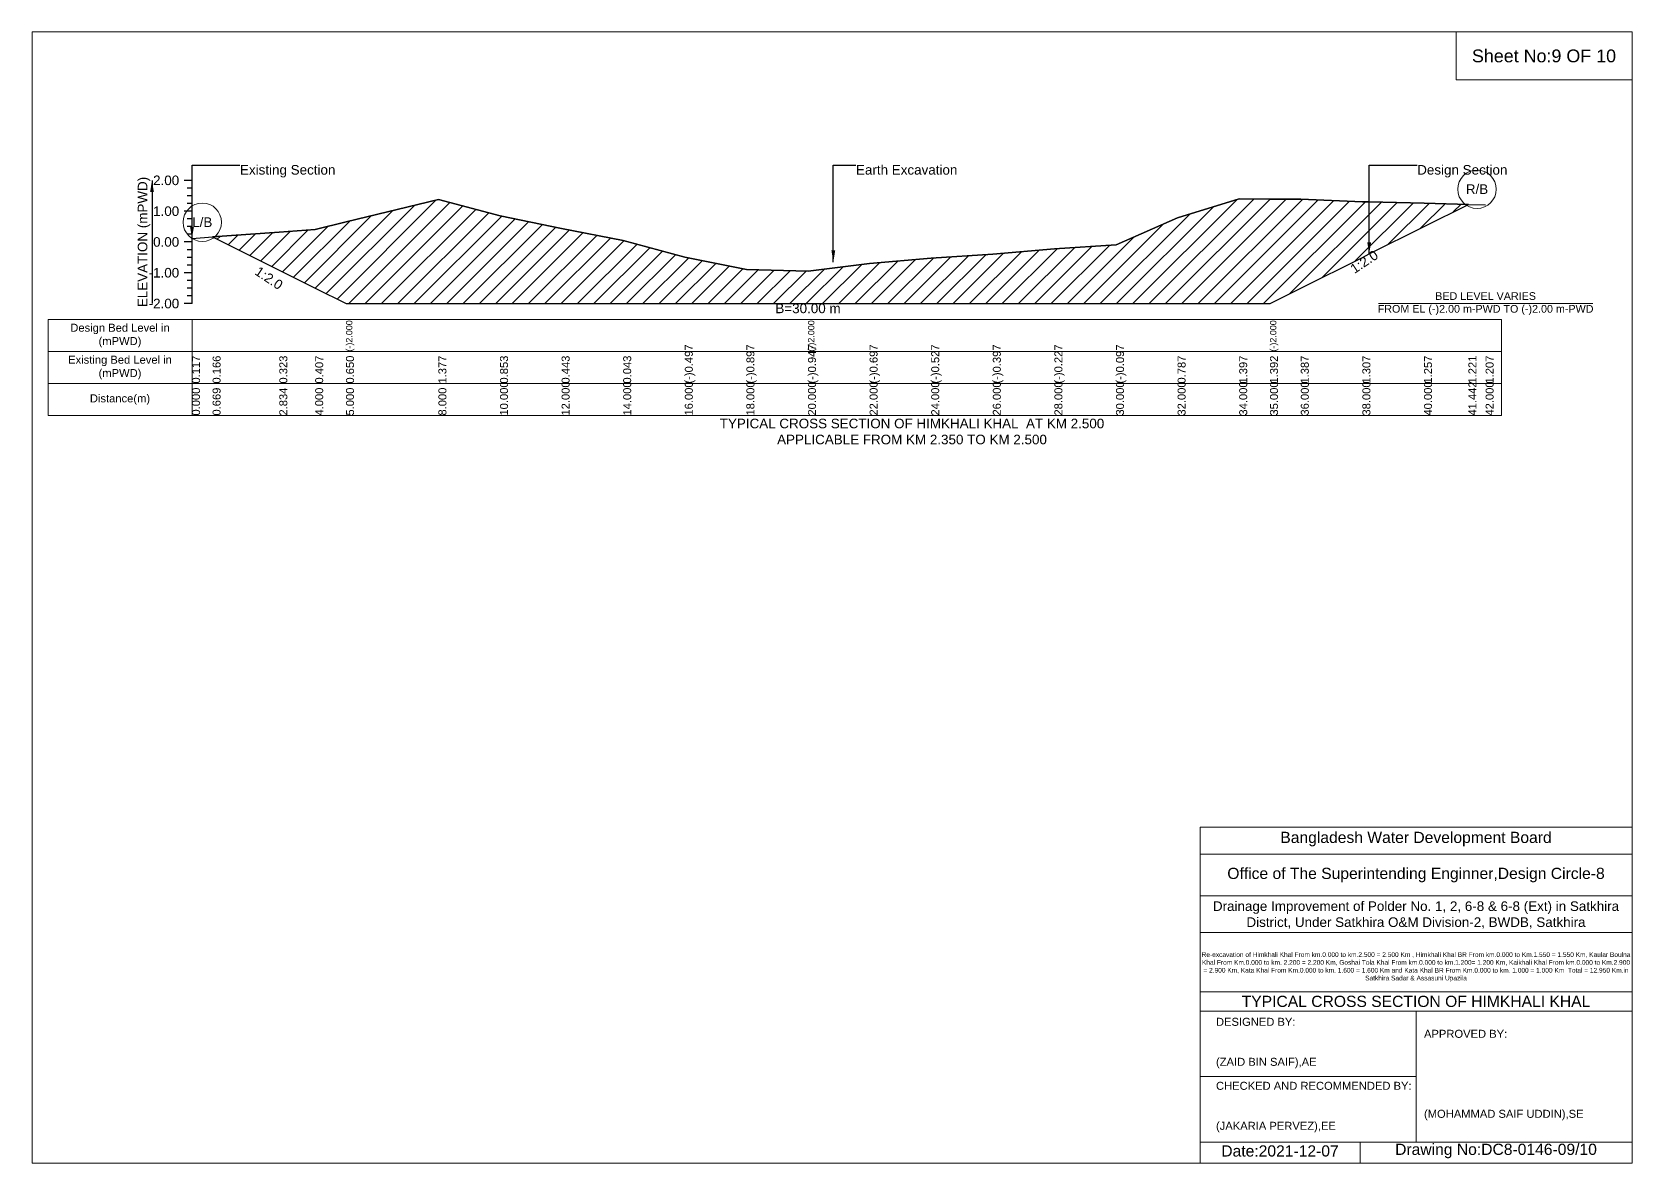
# Model space of a CAD drawing. Header units: inches. Extents: x 91000 to 628000, y -5656 to 0.
# Drawn here: x 180000 to 188000, y -5656 to 0 of the extents above; entities that cross this region are included whole.
import ezdxf

# ---------------------------------------------------------------- set-up
doc = ezdxf.new("R2010")
doc.units = ezdxf.units.IN
doc.header["$LTSCALE"] = 7
doc.header["$MEASUREMENT"] = 0
for name, color, linetype, lineweight in [('Cross section Data Border', 7, 'Continuous', 9), ('Cross Section Labels', 7, 'Continuous', 9), ('Existing_Bed_Level for Xsection', 7, 'Continuous', 25)]:
    doc.layers.add(name, color=color, linetype=linetype, lineweight=lineweight)
doc.styles.get("Standard").update_dxf_attribs({"font": 'arial.ttf'})
doc.dimstyles.get("Standard").update_dxf_attribs({"dimtxt": 0.18, "dimasz": 0.18, "dimexe": 0.18, "dimexo": 0.0625, "dimgap": 0.09, "dimtad": 0, "dimtih": 1, "dimtoh": 1, "dimdec": 4, "dimzin": 0, "dimdsep": 46, "dimtxsty": 'Standard', "dimcen": 0.09, "dimadec": 0, "dimazin": 0, "dimtfac": 1, "dimtdec": 4, "dimtofl": 0, "dimtmove": 0, "dimatfit": 3, "dimfxl": 1, "dimtolj": 1, "dimtzin": 0, "dimarcsym": 0})

msp = doc.modelspace()

# ---------------------------------------------------------------- hatches: boundary and pattern name
at = {"layer": 'Existing_Bed_Level for Xsection'}
h = msp.add_hatch(dxfattribs=at)
h.set_pattern_fill('ANSI31', color=256, scale=462, style=0)
h.paths.add_polyline_path([(180903, -1024.7), (181236.5, -1191.4), (181416, -1281.2), (181570, -1358.2), (182032, -1358.2), (182340, -1358.2), (182648, -1358.2), (182956, -1358.2), (183264, -1358.2), (183572, -1358.2), (183880, -1358.2), (184188, -1358.2), (184496, -1358.2), (184804, -1358.2), (185112, -1358.2), (185420, -1358.2), (185728, -1358.2), (186036, -1358.2), (186190, -1358.2), (186344, -1281.2), (186652, -1127.2), (186686, -1110.1), (186960, -973.2), (187182.1, -862.1), (186960, -856.6), (186686, -849.7), (186652, -848.9), (186344, -836.6), (186190, -835.8), (186036, -835), (185728, -929), (185420, -1065.1), (185112, -1085.1), (184804, -1111.3), (184496, -1131.3), (184188, -1157.5), (183880, -1196), (183572, -1188.3), (183264, -1126.7), (182956, -1043.5), (182648, -981.9), (182340, -918.8), (182032, -838.1), (181570, -950.1), (181416, -987.5), (181236.5, -1000.5)])

# ---------------------------------------------------------------- linework, layer by layer
at = {"layer": 'Cross section Data Border'}
msp.add_lwpolyline([(180080, -1438.2), (187348, -1438.2), (187348, -1918.2), (180080, -1918.2)], close=True, dxfattribs=at)
for points in [[(180800, -1438.2), (180800, -1918.2)], [(180080, -1598.2), (187348, -1598.2)], [(180080, -1758.2), (187348, -1758.2)]]:
    msp.add_lwpolyline(points, dxfattribs=at)
at = {"layer": 'Cross Section Labels'}
for points in [[(180000, 0), (188000, 0), (188000, -5656), (180000, -5656)], [(187120, 0), (188000, 0), (188000, -240), (187120, -240)]]:
    msp.add_lwpolyline(points, close=True, dxfattribs=at)
for points in [[(186732.2, -1358.2), (187803.8, -1358.2)], [(185840, -5656), (185840, -3976), (188000, -3976)], [(185840, -4112), (188000, -4112)], [(185840, -4320), (188000, -4320)], [(185840, -4504), (188000, -4504)], [(185840, -4800), (188000, -4800)], [(185840, -4896), (188000, -4896)], [(186920, -4896), (186920, -5552)], [(185840, -5224), (186920, -5224)], [(185840, -5552), (188000, -5552)], [(186640, -5552), (186640, -5656)]]:
    msp.add_lwpolyline(points, dxfattribs=at)
for centre in [(187225, -786.2), (180851.5, -951.4)]:
    msp.add_circle(centre, 96, dxfattribs=at)
at = {"layer": 'Existing_Bed_Level for Xsection'}
for points in [[(180800, -742.2), (180760, -742.2)], [(180800, -780.7), (180776, -780.7)], [(180800, -1358.2), (180800, -1204.2), (180800, -1050.2), (180800, -896.2), (180800, -742.2)], [(180800, -819.2), (180776, -819.2)], [(180800, -857.7), (180776, -857.7)], [(180800, -1032.1), (180903, -1024.7), (181236.5, -1000.5), (181416, -987.5), (181570, -950.1), (181570, -950.1), (182032, -838.1), (182340, -918.8), (182648, -981.9), (182956, -1043.5), (183264, -1126.7), (183572, -1188.3), (183880, -1196), (183880, -1196), (184188, -1157.5), (184496, -1131.3), (184804, -1111.3), (185112, -1085.1), (185420, -1065.1), (185728, -929), (186036, -835), (186190, -835.8), (186190, -835.8), (186344, -836.6), (186652, -848.9), (186686, -849.7), (186960, -856.6), (187182.1, -862.1), (187268, -864.3)], [(180800, -896.2), (180760, -896.2)], [(180800, -934.7), (180776, -934.7)], [(180800, -973.2), (180776, -973.2)], [(180800, -1011.7), (180776, -1011.7)], [(180800, -1050.2), (180760, -1050.2)], [(180800, -1088.7), (180776, -1088.7)], [(180800, -1127.2), (180776, -1127.2)], [(180800, -1165.7), (180776, -1165.7)], [(180800, -1204.2), (180760, -1204.2)], [(180800, -1242.7), (180776, -1242.7)], [(180800, -1358.2), (180760, -1358.2)], [(180800, -1281.2), (180776, -1281.2)], [(180800, -1319.7), (180776, -1319.7)]]:
    msp.add_lwpolyline(points, dxfattribs=at)
msp.add_lwpolyline([(180903, -1024.7), (180903, -1024.7), (181236.5, -1191.4), (181416, -1281.2), (181570, -1358.2), (181570, -1358.2), (182032, -1358.2), (182340, -1358.2), (182648, -1358.2), (182956, -1358.2), (183264, -1358.2), (183572, -1358.2), (183880, -1358.2), (183880, -1358.2), (184188, -1358.2), (184496, -1358.2), (184804, -1358.2), (185112, -1358.2), (185420, -1358.2), (185728, -1358.2), (186036, -1358.2), (186190, -1358.2), (186190, -1358.2), (186344, -1281.2), (186652, -1127.2), (186686, -1110.1), (186960, -973.2), (187182.1, -862.1), (187182.1, -862.1), (187182.1, -862.1), (186960, -856.6), (186686, -849.7), (186652, -848.9), (186344, -836.6), (186190, -835.8), (186190, -835.8), (186036, -835), (185728, -929), (185420, -1065.1), (185112, -1085.1), (184804, -1111.3), (184496, -1131.3), (184188, -1157.5), (183880, -1196), (183880, -1196), (183572, -1188.3), (183264, -1126.7), (182956, -1043.5), (182648, -981.9), (182340, -918.8), (182032, -838.1), (181570, -950.1), (181570, -950.1), (181416, -987.5), (181236.5, -1000.5), (180903, -1024.7)], close=True, dxfattribs=at)

# ---------------------------------------------------------------- texts
at = {"layer": 'Cross section Data Border', "char_height": 40, "width": 640, "attachment_point": 5}
for s, insert in [('Design Bed Level in (mPWD)', (180440, -1518.2)), ('Existing Bed Level in (mPWD)', (180440, -1678.2)), ('Distance(m)', (180440, -1838.2))]:
    msp.add_mtext(s, dxfattribs=dict(at, insert=insert))
at = {"layer": 'Cross Section Labels'}
for s, insert, char_height, attachment_point in [('Sheet No:9 OF 10', (187560, -120), 64, 5), ('Existing Section', (181040, -665.2), 48, 1), ('Earth Excavation', (184120, -665.2), 48, 1), ('Design Section', (186926, -665.2), 48, 1), ('R/B', (187225, -786.2), 48, 5), ('L/B', (180851.5, -951.4), 48, 5), ('B=30.00 m', (183880, -1358.2), 48, 2), ('BED LEVEL VARIES ^JFROM EL (-)2.00 m-PWD TO (-)2.00 m-PWD', (187268, -1358.2), 38.4, 5), ('TYPICAL CROSS SECTION OF HIMKHALI KHAL  AT KM 2.500^JAPPLICABLE FROM KM 2.350 TO KM 2.500', (184400, -1998.2), 48, 5), ('Bangladesh Water Development Board', (186920, -4036), 56, 5), ('Office of The Superintending Enginner,Design Circle-8', (186920, -4216), 56, 5)]:
    msp.add_mtext(s, dxfattribs=dict(at, insert=insert, char_height=char_height, attachment_point=attachment_point))
at = {"layer": 'Cross Section Labels', "char_height": 48, "attachment_point": 2}
for insert, rotation in [((186647.5, -1129.4), 33.69007), ((181198, -1210.7), 326.30993)]:
    msp.add_mtext('1:2.0', dxfattribs=dict(at, insert=insert, rotation=rotation))
at = {"layer": 'Cross Section Labels'}
for s, insert, char_height, width, attachment_point in [('Drainage Improvement of Polder No. 1, 2, 6-8 & 6-8 (Ext) in Satkhira District, Under Satkhira O&M Division-2, BWDB, Satkhira', (186920, -4416), 48, 2240, 5), ('Re-excavation of Himkhali Khal From km.0.000 to km.2.500 = 2.500 Km , Himkhali Khal BR From km.0.000 to Km.1.550 = 1.550 Km, Kaular Boulna Khal From Km.0.000 to km. 2.200 = 2.200 Km, Goshai Tola Khal From km.0.000 to km.1.200= 1.200 Km, Kaikhali Khal From km.0.000 to Km.2.900 = 2.900 Km, Kata Khal From Km.0.000 to km. 1.600 = 1.600 Km and Kata Khal BR From Km.0.000 to km. 1.000 = 1.000 Km  Total = 12.950 Km.in Satkhira Sadar & Assasuni Upazila', (186920, -4676), 23.4814, 2160, 5), ('TYPICAL CROSS SECTION OF HIMKHALI KHAL ', (186920, -4848), 56, 2240, 5), ('DESIGNED BY:^J^J^J(ZAID BIN SAIF),AE', (185920, -5056), 40, 1120, 4), ('APPROVED BY:^J^J^J^J^J^J(MOHAMMAD SAIF UDDIN),SE', (186960, -5216), 40, 1120, 4), ('CHECKED AND RECOMMENDED BY:^J^J^J(JAKARIA PERVEZ),EE', (185920, -5376), 40, 1120, 4), ('Date:2021-12-07', (186240, -5596), 56, 1120, 5), ('Drawing No:DC8-0146-09/10', (187320, -5596), 56, 1760, 5)]:
    msp.add_mtext(s, dxfattribs=dict(at, insert=insert, char_height=char_height, width=width, attachment_point=attachment_point))
at = {"layer": 'Existing_Bed_Level for Xsection', "char_height": 48, "attachment_point": 6}
for s, insert in [('2.00', (180736, -742.2)), ('1.00', (180736, -896.2)), ('0.00', (180736, -1050.2)), ('-1.00', (180736, -1204.2)), ('-2.00', (180736, -1358.2))]:
    msp.add_mtext(s, dxfattribs=dict(at, insert=insert))
at = {"layer": 'Existing_Bed_Level for Xsection', "rotation": 90}
for s, insert, char_height, attachment_point in [('ELEVATION (mPWD)', (180560, -1050.2), 48, 5), ('(-)2.000', (181570, -1598.2), 32, 1), ('(-)2.000', (183880, -1598.2), 32, 1), ('(-)2.000', (186190, -1598.2), 32, 1), ('(-)0.497', (183264, -1758.2), 40, 1), ('(-)0.897', (183572, -1758.2), 40, 1), ('(-)0.947', (183880, -1758.2), 40, 1), ('(-)0.697', (184188, -1758.2), 40, 1), ('(-)0.527', (184496, -1758.2), 40, 1), ('(-)0.397', (184804, -1758.2), 40, 1), ('(-)0.227', (185112, -1758.2), 40, 1), ('(-)0.097', (185420, -1758.2), 40, 1), ('0.117', (180800, -1758.2), 40, 1), ('0.166', (180903, -1758.2), 40, 1), ('0.323', (181236.5, -1758.2), 40, 1), ('0.407', (181416, -1758.2), 40, 1), ('0.650', (181570, -1758.2), 40, 1), ('1.377', (182032, -1758.2), 40, 1), ('0.853', (182340, -1758.2), 40, 1), ('0.443', (182648, -1758.2), 40, 1), ('0.043', (182956, -1758.2), 40, 1), ('0.787', (185728, -1758.2), 40, 1), ('1.397', (186036, -1758.2), 40, 1), ('1.392', (186190, -1758.2), 40, 1), ('1.387', (186344, -1758.2), 40, 1), ('1.307', (186652, -1758.2), 40, 1), ('1.257', (186960, -1758.2), 40, 1), ('1.221', (187182.1, -1758.2), 40, 1), ('1.207', (187268, -1758.2), 40, 1), ('10.000', (182340, -1918.2), 40, 1), ('12.000', (182648, -1918.2), 40, 1), ('14.000', (182956, -1918.2), 40, 1), ('16.000', (183264, -1918.2), 40, 1), ('18.000', (183572, -1918.2), 40, 1), ('20.000', (183880, -1918.2), 40, 1), ('22.000', (184188, -1918.2), 40, 1), ('24.000', (184496, -1918.2), 40, 1), ('26.000', (184804, -1918.2), 40, 1), ('28.000', (185112, -1918.2), 40, 1), ('30.000', (185420, -1918.2), 40, 1), ('32.000', (185728, -1918.2), 40, 1), ('34.000', (186036, -1918.2), 40, 1), ('35.000', (186190, -1918.2), 40, 1), ('36.000', (186344, -1918.2), 40, 1), ('38.000', (186652, -1918.2), 40, 1), ('40.000', (186960, -1918.2), 40, 1), ('41.442', (187182.1, -1918.2), 40, 1), ('42.000', (187268, -1918.2), 40, 1), ('0.000', (180800, -1918.2), 40, 1), ('0.669', (180903, -1918.2), 40, 1), ('2.834', (181236.5, -1918.2), 40, 1), ('4.000', (181416, -1918.2), 40, 1), ('5.000', (181570, -1918.2), 40, 1), ('8.000', (182032, -1918.2), 40, 1)]:
    msp.add_mtext(s, dxfattribs=dict(at, insert=insert, char_height=char_height, attachment_point=attachment_point))

# ---------------------------------------------------------------- leaders
at = {"layer": 'Cross Section Labels', "annotation_type": 0, "has_hookline": 1, "hookline_direction": 0}
for points, text_width in [([(180800, -1032.1), (180800, -665.2), (181039.9, -665.2)], 467.2), ([(184006.6, -1150.3), (184006.6, -665.2), (184119.9, -665.2)], 497), ([(186686, -1110.1), (186686, -665.2), (186925.9, -665.2)], 441.2)]:
    msp.add_leader(points, dimstyle='Standard', override={"dimasz": 57.6}, dxfattribs=dict(at, text_width=text_width))
at = {"layer": 'Existing_Bed_Level for Xsection'}
msp.add_leader([(180600, -742.2), (180600, -1358.2)], dimstyle='Standard', override={"dimasz": 57.6}, dxfattribs=at)

doc.saveas('drawing.dxf')
